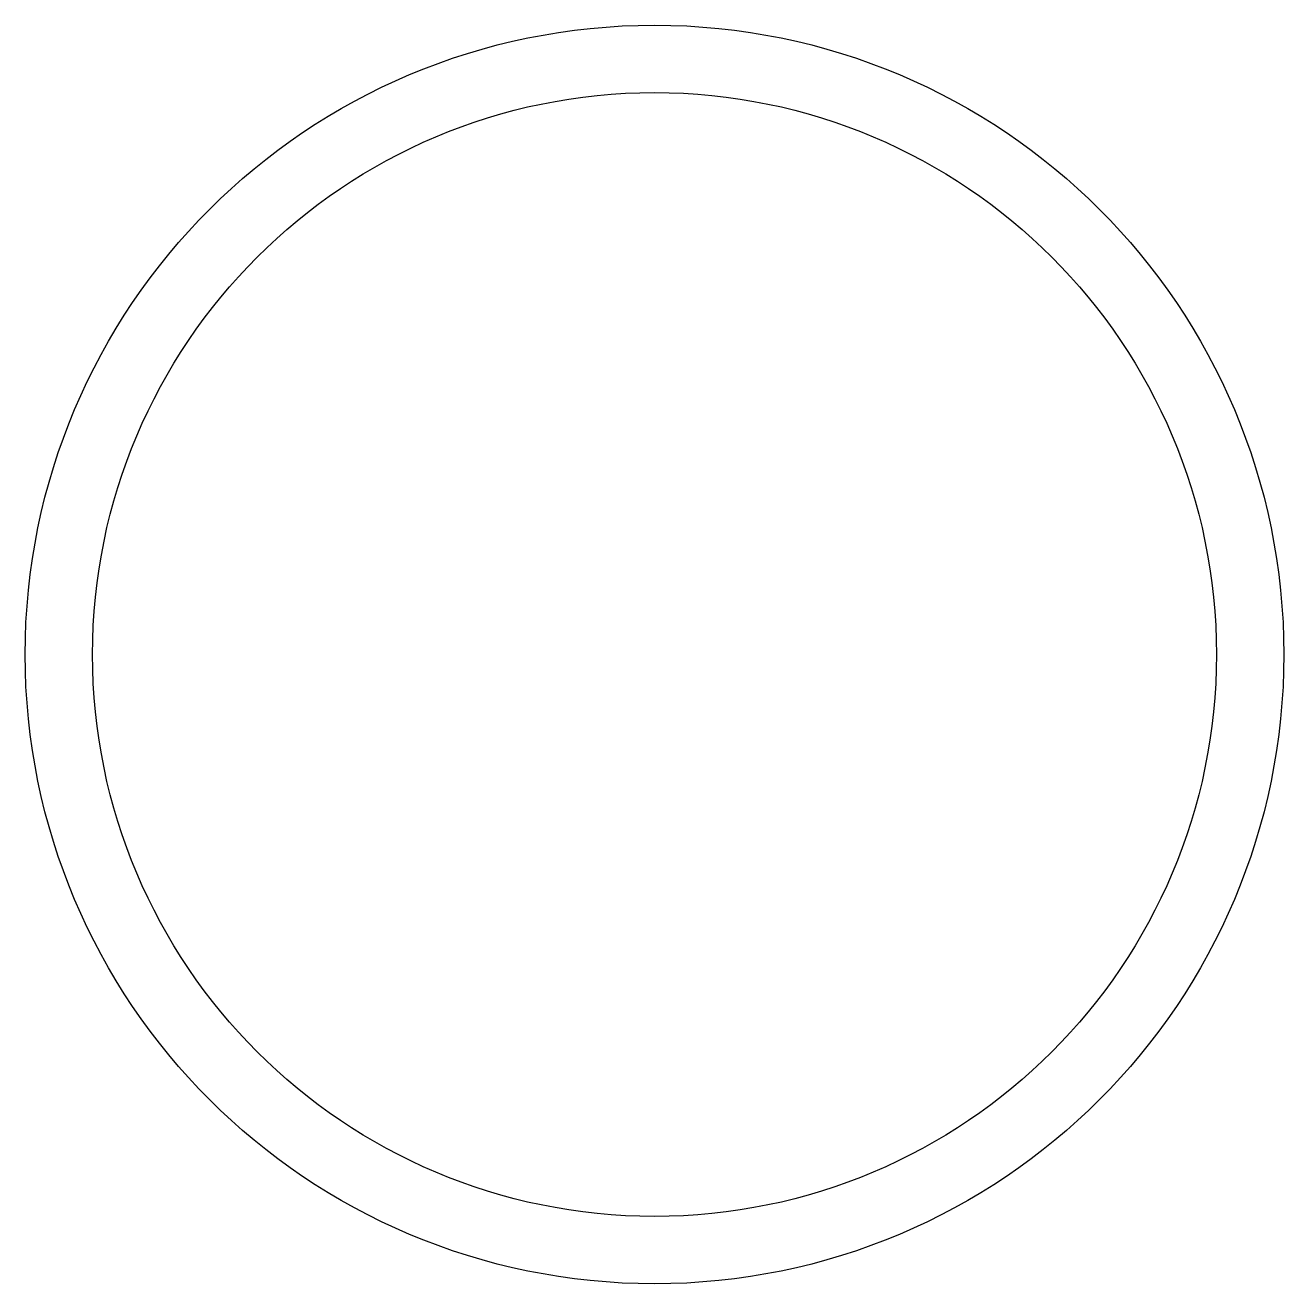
# Model space of a CAD drawing. Header units: millimetres. Extents: x -14 to 14, y -14 to 14.
import ezdxf

# ---------------------------------------------------------------- set-up
doc = ezdxf.new("R2010")
doc.units = ezdxf.units.MM
doc.layers.add('COVER_TAPE_0p13_D28p00_D25p00', color=1, linetype='Continuous')

msp = doc.modelspace()

# ---------------------------------------------------------------- linework, layer by layer
at = {"layer": 'COVER_TAPE_0p13_D28p00_D25p00'}
for radius in [14, 12.5]:
    msp.add_circle((0, 0), radius, dxfattribs=at)

doc.saveas('drawing.dxf')
